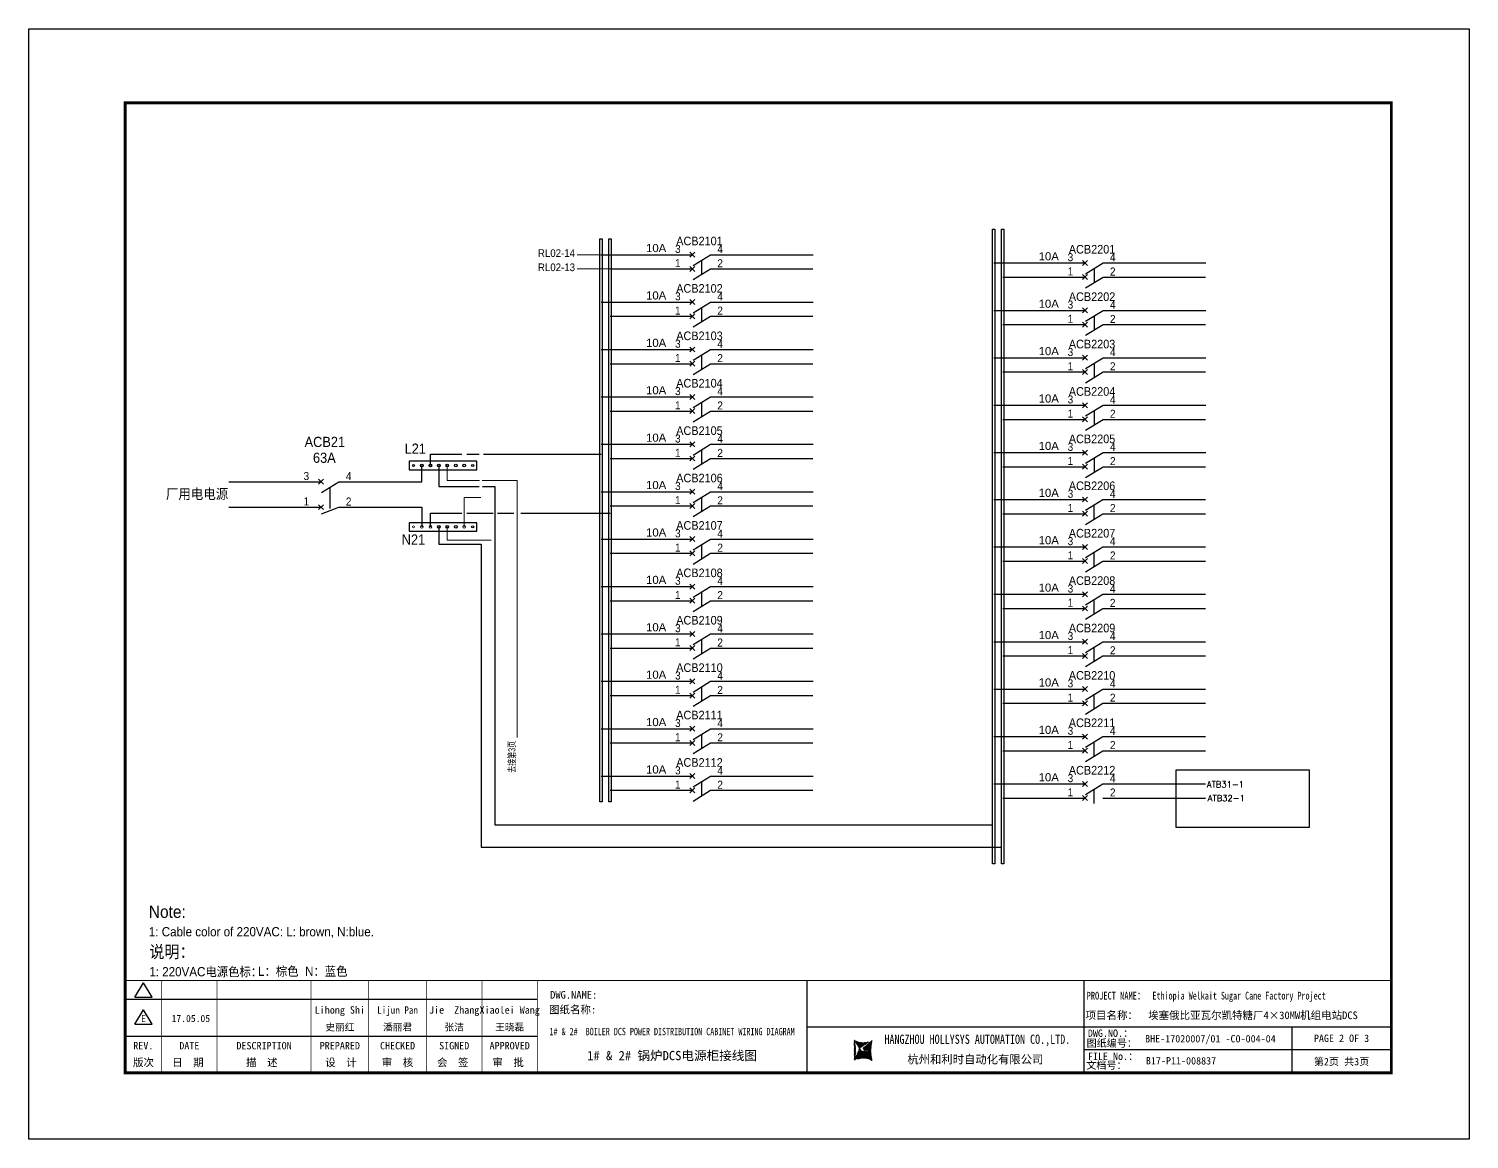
# Model space of a CAD drawing. Extents: x 81444 to 119867, y -54816 to -29062.
# Drawn here: x 96227 to 100909, y -50232 to -46625 of the extents above; entities that cross this region are included whole.
import ezdxf
from ezdxf.enums import TextEntityAlignment as Align
from ezdxf.lldxf.tags import DXFTag

# ---------------------------------------------------------------- set-up
doc = ezdxf.new("R2010")
doc.units = 0
doc.header["$LTSCALE"] = 100
doc.header["$MEASUREMENT"] = 0
for name, color, linetype in [('t', 1, 'Continuous'), ('标准图框及表格', 7, 'Continuous'), ('空气开关', 7, 'Continuous')]:
    doc.layers.add(name, color=color, linetype=linetype)
doc.layers.add('细实线', color=7, linetype='Continuous', lineweight=20)
doc.styles.add('HZ', font='arial.ttf', dxfattribs={"width": 0.7})
doc.styles.add('SIMPLEX', font='simplex')
doc.styles.get("Standard").update_dxf_attribs({"font": ''})
doc.styles.get('Standard').set_extended_font_data('SimSun')
tags = doc.linetypes.add('CENTER', pattern=[2, 1.25, -0.25, 0.25, -0.25]).pattern_tags.tags
tags[10:11] = [DXFTag(74, 4), DXFTag(75, 0), DXFTag(340, '0'), DXFTag(46, 1.0), DXFTag(50, 0.0), DXFTag(44, 0.0), DXFTag(45, 0.0)]
tags[8:9] = [DXFTag(74, 4), DXFTag(75, 0), DXFTag(340, '0'), DXFTag(46, 1.0), DXFTag(50, 0.0), DXFTag(44, 0.0), DXFTag(45, 0.0)]
tags[6:7] = [DXFTag(74, 4), DXFTag(75, 0), DXFTag(340, '0'), DXFTag(46, 1.0), DXFTag(50, 0.0), DXFTag(44, 0.0), DXFTag(45, 0.0)]
tags[4:5] = [DXFTag(74, 4), DXFTag(75, 0), DXFTag(340, '0'), DXFTag(46, 1.0), DXFTag(50, 0.0), DXFTag(44, 0.0), DXFTag(45, 0.0)]
tags = doc.linetypes.add('HIDDEN', pattern=[0.375, 0.25, -0.125]).pattern_tags.tags
tags[6:7] = [DXFTag(74, 4), DXFTag(75, 0), DXFTag(340, '0'), DXFTag(46, 1.0), DXFTag(50, 0.0), DXFTag(44, 0.0), DXFTag(45, 0.0)]
tags[4:5] = [DXFTag(74, 4), DXFTag(75, 0), DXFTag(340, '0'), DXFTag(46, 1.0), DXFTag(50, 0.0), DXFTag(44, 0.0), DXFTag(45, 0.0)]

# ---------------------------------------------------------------- blocks, each defined once
blk = doc.blocks.new('供电端子')
at = {"style": 'HZ', "width": 0.7}
blk.add_attdef('供电端子', (0, 0), '', height=17, dxfattribs=at)
blk = doc.blocks.new('图框')
at = {"layer": '标准图框及表格'}
h = blk.add_hatch(dxfattribs=at)
h.set_pattern_fill('ANSI31', color=5, scale=8.329864, style=0)
edge = h.paths.add_edge_path()
edge.add_arc((2399.3, -2998.2), 55.2, 238.1092, 291.6532)
edge.add_line((2419.6, -3049.4), (2388.5, -3070.2))
edge.add_arc((2238.9, -3078.3), 135.4, 346.3915, 374.25)
edge.add_line((2370.5, -3110.2), (2397.5, -3087.9))
edge.add_line((2391.3, -3080.3), (2396.1, -3080.9))
edge.add_spline(control_points=[(2397.5, -3087.9), (2398.4, -3087), (2400, -3085.5), (2399.9, -3081.3), (2397.4, -3081), (2396.1, -3080.9)], knot_values=[0, 0, 0, 0, 6.844331, 12.400427, 18.769243, 18.769243, 18.769243, 18.769243], weights=[1, 1, 1, 1, 1, 1], degree=3, periodic=0)
edge.add_spline(control_points=[(2388.5, -3070.3), (2387.8, -3070.9), (2386.5, -3072), (2385.5, -3073.4), (2385.1, -3074)], knot_values=[0, 0, 0, 0, 5.253674, 9.488439, 9.488439, 9.488439, 9.488439], weights=[1, 1, 1, 1, 1], degree=3, periodic=0)
edge.add_spline(control_points=[(2386.3, -3072.3), (2385.7, -3072.9), (2384.6, -3074.4), (2384.9, -3077.7), (2387.9, -3079.9), (2390.2, -3080.1), (2391.3, -3080.3)], knot_values=[10.665975, 10.665975, 10.665975, 10.665975, 18.977704, 28.894558, 41.119554, 52.646925, 52.646925, 52.646925, 52.646925], weights=[1, 1, 1, 1, 1, 1, 1], degree=3, periodic=0)
h = blk.add_hatch(dxfattribs=at)
h.set_pattern_fill('ANSI31', color=3, scale=8.329864, style=0)
edge = h.paths.add_edge_path()
edge.add_line((2402.5, -3075.8), (2407.7, -3076.4))
edge.add_spline(control_points=[(2401, -3068.8), (2400.2, -3069.6), (2398.5, -3071.2), (2398.6, -3075.4), (2401.1, -3075.6), (2402.4, -3075.8)], knot_values=[0, 0, 0, 0, 6.844331, 12.400427, 18.769243, 18.769243, 18.769243, 18.769243], weights=[1, 1, 1, 1, 1, 1], degree=3, periodic=0)
edge.add_line((2428, -3046.5), (2401, -3068.8))
edge.add_spline(control_points=[(2412.6, -3083.9), (2413, -3083.4), (2413.9, -3082.1), (2413.6, -3078.9), (2410.7, -3076.8), (2408.3, -3076.5), (2407.2, -3076.4)], knot_values=[12.654089, 12.654089, 12.654089, 12.654089, 18.977704, 28.894558, 41.119554, 52.646925, 52.646925, 52.646925, 52.646925], weights=[1, 1, 1, 1, 1, 1, 1], degree=3, periodic=0)
edge.add_line((2411.6, -3085), (2412.8, -3083.7))
edge.add_line((2410, -3086.4), (2411.6, -3085))
edge.add_line((2378.9, -3107.2), (2410, -3086.4))
edge.add_arc((2399.3, -3158.5), 55.2, 58.1092, 111.6532)
edge.add_arc((2559.6, -3078.3), 135.4, 166.3915, 194.25)
at = {"color": 7}
for p, q in [((2215.6, -2851.6), (2215.6, -3151.6)), ((3115.6, -2851.6), (3115.6, -3151.6)), ((0, -2911.6), (1340.2, -2911.6)), ((0, -3031.6), (1340.2, -3031.6)), ((2215.6, -3001.6), (3115.6, -3001.6)), ((3115.6, -3001.6), (4115.6, -3001.6)), ((3791.8, -3001.6), (3791.8, -3151.6)), ((4115.6, -3076.6), (3115.6, -3076.6))]:
    blk.add_line(p, q, dxfattribs=at)
at = {"color": 7, "const_width": 3}
blk.add_lwpolyline([(4115.6, -2851.6), (0, -2851.6)], dxfattribs=at)
at = {"layer": 't', "color": 7}
for p, q in [((31.9, -2905), (59.9, -2859.1)), ((87.8, -2905), (59.9, -2859.1)), ((31.9, -2905), (87.8, -2905)), ((31.9, -2993), (59.9, -2947.1)), ((87.8, -2993), (59.9, -2947.1)), ((31.9, -2993), (87.8, -2993))]:
    blk.add_line(p, q, dxfattribs=at)
at = {"layer": 't', "color": 7, "const_width": 9.62}
blk.add_lwpolyline([(4115.6, -3151.6), (4115.6, 0), (0, 0), (0, -3151.6)], close=True, dxfattribs=at)
at = {"layer": 't', "color": 7, "const_width": 2.4}
for points in [[(118.8, -2852.8), (118.8, -3151.6)], [(299.1, -2852.8), (299.1, -3151.6)], [(604.4, -2852.8), (604.4, -3156.4)], [(792, -2852.8), (792, -3156.4)], [(979.6, -2852.8), (979.6, -3156.4)], [(1159.9, -2852.8), (1159.9, -3156.4)], [(1340.2, -2852.8), (1340.2, -3156.4)]]:
    blk.add_lwpolyline(points, dxfattribs=at)
at = {"color": 7, "linetype": 'CENTER'}
for s, height, p in [('图纸编号：', 24, (3125.2, -3066.7)), ('杭州和利时自动化有限公司', 27, (2542.5, -3121.1)), ('文档号：', 24, (3124, -3138.7))]:
    blk.add_text(s, height=height, dxfattribs=at).set_placement(p)
at = {"color": 7, "flags": 8}
for tag, p, height in [('DWG.NAME:', (1381.6, -2910.4), 25), ('PROJECTNAME:', (3125.5, -2912.8), 24), ('PROJECTNAME：', (3339.1, -2913.1), 25), ('DWG.NO.:', (3128.2, -3030.4), 24), ('图纸编号', (3315.4, -3052.4), 24), ('FILENO.:', (3128.7, -3106.1), 24), ('文档号', (3317.7, -3124.1), 24)]:
    blk.add_attdef(tag, p, '', height=height, dxfattribs=at)
for tag, height, p in [('RENLIU', 24, (698.2, -2950.4)), ('SHUFENWANG', 24, (885.8, -2950.4)), ('FANGHOU', 24, (1069.7, -2950.4)), ('DANDANLI', 24, (1250, -2950.4)), ('A', 23, (59.9, -2974.9)), ('设计时间', 23, (213.9, -2974.9)), ('刘仁', 23, (698.2, -3002.2)), ('王姝芬', 23, (885.8, -3002.2)), ('侯方', 23, (1069.7, -3002.2)), ('李丹丹', 23, (1250, -3002.2)), ('#10STATIONONTROLCABINETCOVER', 30, (1777.9, -3017.2)), ('PAGEXOFX', 24, (3953.7, -3039.1)), ('REV.', 24, (59.4, -3063)), ('DATE', 24, (208.9, -3063)), ('DESCRIPTION', 24, (451.7, -3063)), ('PREPARED', 24, (698.2, -3063)), ('CHECKED', 24, (885.8, -3063)), ('SIGNED', 24, (1069.7, -3063)), ('APPROVED', 24, (1250, -3063)), ('图纸名称', 30, (1777.9, -3094.7)), ('第几页共几页', 24, (3953.7, -3114.1))]:
    blk.add_attdef(tag, text='', height=height, dxfattribs=at).set_placement(p, align=Align.MIDDLE)
for tag, p in [('图纸名称:', (1377.8, -2965.9)), ('项目名称：', (3121.6, -2984.3)), ('项目名称：', (3325, -2984.3))]:
    blk.add_attdef(tag, text='', height=25, dxfattribs=at).set_placement(p, align=Align.BOTTOM_LEFT)
at = {"color": 7, "width": 0.8, "flags": 8}
blk.add_attdef('HANGZHOUHOLLYSYSAUTOMATIONCO.,LTD.', text='', height=24, dxfattribs=at).set_placement((2770.1, -3045.7), align=Align.MIDDLE)
at = {"layer": 't', "color": 7}
for s, p in [('版次', (59.9, -3117.6)), ('日  期', (204.2, -3117.6)), ('描  述', (444.5, -3117.6)), ('设  计', (701.5, -3117.6)), ('审  核', (885.6, -3117.6)), ('会  签', (1065, -3117.6)), ('审  批', (1245.3, -3117.6))]:
    blk.add_text(s, height=25, dxfattribs=at).set_placement(p, align=Align.MIDDLE_CENTER)
at = {"layer": '标准图框及表格', "color": 5, "style": 'HZ'}
for s, p in [('pgqh', (2373.9, -3059.7)), ('hollilas', (2374.1, -3086))]:
    blk.add_text(s, height=5.21, dxfattribs=at).set_placement(p)
at = {"layer": '标准图框及表格', "color": 3, "style": 'HZ'}
for s, height, p in [('auto', 8.68, (2400.9, -3074.2)), ('hollysys', 4.34, (2402.5, -3099.7))]:
    blk.add_text(s, height=height, dxfattribs=at).set_placement(p)

msp = doc.modelspace()

# ---------------------------------------------------------------- linework, layer by layer
at = {"color": 43}
for p, q in [((98087.2, -47358.5), (98383.9, -47358.5)), ((98442.5, -47358.5), (98776.2, -47358.5)), ((99363.3, -47385.4), (99659.9, -47385.4)), ((99718.5, -47385.4), (100052.2, -47385.4)), ((98087.2, -47512.5), (98383.9, -47512.5)), ((98442.5, -47512.5), (98776.2, -47512.5)), ((99363.3, -47539.4), (99659.9, -47539.4)), ((99718.5, -47539.4), (100052.2, -47539.4)), ((98087.2, -47666.5), (98383.9, -47666.5)), ((98442.5, -47666.5), (98776.2, -47666.5)), ((99363.3, -47693.4), (99659.9, -47693.4)), ((99718.5, -47693.4), (100052.2, -47693.4)), ((98087.2, -47820.5), (98383.9, -47820.5)), ((98442.5, -47820.5), (98776.2, -47820.5)), ((99363.3, -47847.4), (99659.9, -47847.4)), ((99718.5, -47847.4), (100052.2, -47847.4)), ((98087.2, -47974.5), (98383.9, -47974.5)), ((98442.5, -47974.5), (98776.2, -47974.5)), ((97532.3, -48043.3), (97532.3, -48007)), ((97532.3, -48007), (97635.1, -48007)), ((97650.3, -48007), (97691.3, -48007)), ((97704.5, -48007), (98087.2, -48007)), ((99363.3, -48001.4), (99659.9, -48001.4)), ((99718.5, -48001.4), (100052.2, -48001.4)), ((97504.8, -48096.2), (97504.8, -48043.3)), ((97559.8, -48043.3), (97559.8, -48111.1)), ((96877.2, -48096.2), (97176.6, -48096.2)), ((97235.2, -48096.2), (97504.8, -48096.2)), ((97559.8, -48111.1), (97691.3, -48111.1)), ((97701.8, -48111.1), (97741.8, -48111.1)), ((97741.8, -48111.1), (97741.8, -48480)), ((98087.2, -48128.5), (98383.9, -48128.5)), ((98442.5, -48128.5), (98776.2, -48128.5)), ((99363.2, -48153.8), (99659.9, -48153.8)), ((99718.4, -48153.8), (100052.1, -48153.8)), ((98087.2, -48282.5), (98383.9, -48282.5)), ((98442.5, -48282.5), (98776.2, -48282.5)), ((99363.2, -48307.8), (99659.9, -48307.8)), ((99718.4, -48307.8), (100052.1, -48307.8)), ((98087.2, -48436.5), (98383.9, -48436.5)), ((98442.5, -48436.5), (98776.2, -48436.5)), ((97741.8, -48480), (97741.8, -49210.8)), ((99363.2, -48461.8), (99659.9, -48461.8)), ((99718.4, -48461.8), (100052.1, -48461.8)), ((98087.2, -48590.5), (98383.9, -48590.5)), ((98442.5, -48590.5), (98776.2, -48590.5)), ((99363.2, -48615.8), (99659.9, -48615.8)), ((99718.4, -48615.8), (100052.1, -48615.8)), ((98087.2, -48744.5), (98383.9, -48744.5)), ((98442.5, -48744.5), (98776.2, -48744.5)), ((99363.2, -48769.8), (99659.9, -48769.8)), ((99718.4, -48769.8), (100052.1, -48769.8)), ((98087.2, -48898.5), (98383.9, -48898.5)), ((98442.5, -48898.5), (98776.2, -48898.5)), ((99363.2, -48923.8), (99659.9, -48923.8)), ((99718.4, -48923.8), (100052.1, -48923.8)), ((98087.2, -49052.5), (98383.9, -49052.5)), ((98442.5, -49052.5), (98776.2, -49052.5)), ((99363.2, -49077.8), (99659.9, -49077.8)), ((99718.4, -49077.8), (100052.1, -49077.8)), ((97741.8, -49210.8), (99358.9, -49210.8))]:
    msp.add_line(p, q, dxfattribs=at)
at = {"color": 6}
for p, q in [((98392, -47366.6), (98375.8, -47350.4)), ((98375.8, -47366.6), (98392, -47350.4)), ((98386, -47393.3), (98442.5, -47358.5)), ((98375.8, -47412.7), (98392, -47396.6)), ((98392, -47412.7), (98375.8, -47396.6)), ((98386, -47439.4), (98442.5, -47404.6)), ((99668, -47393.5), (99651.9, -47377.3)), ((99651.9, -47393.5), (99668, -47377.3)), ((99662, -47420.2), (99718.5, -47385.4)), ((99651.9, -47439.6), (99668, -47423.4)), ((99668, -47439.6), (99651.9, -47423.4)), ((99662, -47466.3), (99718.5, -47431.5)), ((98392, -47520.6), (98375.8, -47504.4)), ((98375.8, -47520.6), (98392, -47504.4)), ((98386, -47547.3), (98442.5, -47512.5)), ((98392, -47566.7), (98375.8, -47550.6)), ((98375.8, -47566.7), (98392, -47550.6)), ((98386, -47593.4), (98442.5, -47558.6)), ((99668, -47547.5), (99651.9, -47531.3)), ((99651.9, -47547.5), (99668, -47531.3)), ((99662, -47574.2), (99718.5, -47539.4)), ((99668, -47593.6), (99651.9, -47577.4)), ((99651.9, -47593.6), (99668, -47577.4)), ((99662, -47620.3), (99718.5, -47585.5)), ((98375.8, -47674.6), (98392, -47658.4)), ((98392, -47674.6), (98375.8, -47658.4)), ((98386, -47701.3), (98442.5, -47666.5)), ((99651.9, -47701.5), (99668, -47685.3)), ((99668, -47701.5), (99651.9, -47685.3)), ((99662, -47728.2), (99718.5, -47693.4)), ((98375.8, -47720.7), (98392, -47704.6)), ((98392, -47720.7), (98375.8, -47704.6)), ((98386, -47747.4), (98442.5, -47712.6)), ((99651.9, -47747.6), (99668, -47731.4)), ((99668, -47747.6), (99651.9, -47731.4)), ((99662, -47774.3), (99718.5, -47739.5)), ((98392, -47828.6), (98375.8, -47812.4)), ((98375.8, -47828.6), (98392, -47812.4)), ((98386, -47855.3), (98442.5, -47820.5)), ((99668, -47855.5), (99651.9, -47839.3)), ((99651.9, -47855.5), (99668, -47839.3)), ((98392, -47874.7), (98375.8, -47858.6)), ((98375.8, -47874.7), (98392, -47858.6)), ((98386, -47901.4), (98442.5, -47866.6)), ((99668, -47901.6), (99651.9, -47885.4)), ((99651.9, -47901.6), (99668, -47885.4)), ((99662, -47882.2), (99718.5, -47847.4)), ((99662, -47928.3), (99718.5, -47893.5)), ((98375.8, -47982.6), (98392, -47966.4)), ((98392, -47982.6), (98375.8, -47966.4)), ((98386, -48009.3), (98442.5, -47974.5)), ((98375.8, -48028.7), (98392, -48012.6)), ((98392, -48028.7), (98375.8, -48012.6)), ((98386, -48055.4), (98442.5, -48020.6)), ((99651.9, -48009.5), (99668, -47993.3)), ((99668, -48009.5), (99651.9, -47993.3)), ((99662, -48036.2), (99718.5, -48001.4)), ((99651.9, -48055.6), (99668, -48039.4)), ((99668, -48055.6), (99651.9, -48039.4)), ((99662, -48082.3), (99718.5, -48047.5)), ((98392, -48136.6), (98375.8, -48120.4)), ((98375.8, -48136.6), (98392, -48120.4)), ((98392, -48182.7), (98375.8, -48166.6)), ((98375.8, -48182.7), (98392, -48166.6)), ((98386, -48163.3), (98442.5, -48128.5)), ((99668, -48161.9), (99651.8, -48145.7)), ((99651.8, -48161.9), (99668, -48145.7)), ((99662, -48188.5), (99718.4, -48153.8)), ((98386, -48209.4), (98442.5, -48174.6)), ((99668, -48208), (99651.8, -48191.8)), ((99651.8, -48208), (99668, -48191.8)), ((99662, -48234.7), (99718.4, -48199.9)), ((98392, -48290.6), (98375.8, -48274.4)), ((98375.8, -48290.6), (98392, -48274.4)), ((98386, -48317.3), (98442.5, -48282.5)), ((99668, -48315.9), (99651.8, -48299.7)), ((99651.8, -48315.9), (99668, -48299.7)), ((99662, -48342.5), (99718.4, -48307.8)), ((98392, -48336.7), (98375.8, -48320.6)), ((98375.8, -48336.7), (98392, -48320.6)), ((98386, -48363.4), (98442.5, -48328.6)), ((99668, -48362), (99651.8, -48345.8)), ((99651.8, -48362), (99668, -48345.8)), ((99662, -48388.7), (99718.4, -48353.9)), ((98375.8, -48444.6), (98392, -48428.4)), ((98392, -48444.6), (98375.8, -48428.4)), ((98386, -48471.3), (98442.5, -48436.5)), ((98375.8, -48490.7), (98392, -48474.6)), ((98392, -48490.7), (98375.8, -48474.6)), ((98386, -48517.4), (98442.5, -48482.6)), ((99651.8, -48469.9), (99668, -48453.7)), ((99668, -48469.9), (99651.8, -48453.7)), ((99662, -48496.5), (99718.4, -48461.8)), ((99651.8, -48516), (99668, -48499.8)), ((99668, -48516), (99651.8, -48499.8)), ((99662, -48542.7), (99718.4, -48507.9)), ((98392, -48598.6), (98375.8, -48582.4)), ((98375.8, -48598.6), (98392, -48582.4)), ((98386, -48625.3), (98442.5, -48590.5)), ((98392, -48644.7), (98375.8, -48628.6)), ((98375.8, -48644.7), (98392, -48628.6)), ((98386, -48671.4), (98442.5, -48636.6)), ((99668, -48623.9), (99651.8, -48607.7)), ((99651.8, -48623.9), (99668, -48607.7)), ((99662, -48650.5), (99718.4, -48615.8)), ((99668, -48670), (99651.8, -48653.8)), ((99651.8, -48670), (99668, -48653.8)), ((99662, -48696.7), (99718.4, -48661.9)), ((98392, -48752.6), (98375.8, -48736.4)), ((98375.8, -48752.6), (98392, -48736.4)), ((98386, -48779.3), (98442.5, -48744.5)), ((99668, -48777.9), (99651.8, -48761.7)), ((99651.8, -48777.9), (99668, -48761.7)), ((99662, -48804.5), (99718.4, -48769.8)), ((98392, -48798.7), (98375.8, -48782.6)), ((98375.8, -48798.7), (98392, -48782.6)), ((98386, -48825.4), (98442.5, -48790.6)), ((99668, -48824), (99651.8, -48807.8)), ((99651.8, -48824), (99668, -48807.8)), ((99662, -48850.7), (99718.4, -48815.9)), ((98392, -48906.6), (98375.8, -48890.4)), ((98375.8, -48906.6), (98392, -48890.4)), ((98386, -48933.3), (98442.5, -48898.5)), ((99668, -48931.9), (99651.8, -48915.7)), ((99651.8, -48931.9), (99668, -48915.7)), ((98392, -48952.7), (98375.8, -48936.6)), ((98375.8, -48952.7), (98392, -48936.6)), ((98386, -48979.4), (98442.5, -48944.6)), ((99668, -48978), (99651.8, -48961.8)), ((99651.8, -48978), (99668, -48961.8)), ((99662, -48958.5), (99718.4, -48923.8)), ((99662, -49004.7), (99718.4, -48969.9)), ((98375.8, -49060.6), (98392, -49044.4)), ((98392, -49060.6), (98375.8, -49044.4)), ((98386, -49087.3), (98442.5, -49052.5)), ((98375.8, -49106.7), (98392, -49090.6)), ((98392, -49106.7), (98375.8, -49090.6)), ((98386, -49133.4), (98442.5, -49098.6)), ((99651.8, -49085.9), (99668, -49069.7)), ((99668, -49085.9), (99651.8, -49069.7)), ((99662, -49112.5), (99718.4, -49077.8)), ((99651.8, -49132), (99668, -49115.8)), ((99668, -49132), (99651.8, -49115.8))]:
    msp.add_line(p, q, dxfattribs=at)
at = {"color": 5}
for p, q in [((98116.9, -47404.6), (98383.9, -47404.6)), ((98442.5, -47404.6), (98775.6, -47404.6)), ((99393, -47431.5), (99659.9, -47431.5)), ((99718.5, -47431.5), (100051.6, -47431.5)), ((98116.9, -47558.6), (98383.9, -47558.6)), ((98442.5, -47558.6), (98775.6, -47558.6)), ((99393, -47585.5), (99659.9, -47585.5)), ((99718.5, -47585.5), (100051.6, -47585.5)), ((98116.9, -47712.6), (98383.9, -47712.6)), ((98442.5, -47712.6), (98775.6, -47712.6)), ((99393, -47739.5), (99659.9, -47739.5)), ((99718.5, -47739.5), (100051.6, -47739.5)), ((98116.9, -47866.6), (98383.9, -47866.6)), ((98442.5, -47866.6), (98775.6, -47866.6)), ((99393, -47893.5), (99659.9, -47893.5)), ((99718.5, -47893.5), (100051.6, -47893.5)), ((98116.9, -48020.6), (98383.9, -48020.6)), ((98442.5, -48020.6), (98775.6, -48020.6)), ((99393, -48047.5), (99659.9, -48047.5)), ((99718.5, -48047.5), (100051.6, -48047.5)), ((96877, -48178.7), (97176.6, -48178.7)), ((97235.2, -48178.7), (97504.8, -48178.7)), ((97504.8, -48178.7), (97504.8, -48242.9)), ((97532.3, -48242.9), (97532.3, -48198.4)), ((97532.3, -48198.4), (97635.1, -48198.4)), ((97650.7, -48198.4), (97736.3, -48198.4)), ((97750.6, -48198.4), (97803.7, -48198.4)), ((97826.3, -48198.4), (97859.4, -48198.4)), ((97859.4, -48198.4), (98116.9, -48198.4)), ((98116.9, -48174.6), (98383.9, -48174.6)), ((98442.5, -48174.6), (98775.6, -48174.6)), ((99392.9, -48199.9), (99659.9, -48199.9)), ((99718.4, -48199.9), (100051.5, -48199.9)), ((97559.8, -48242.9), (97559.8, -48299.3)), ((97559.8, -48299.3), (97697.3, -48299.3)), ((97697.3, -48299.3), (97697.3, -48479.4)), ((98116.9, -48328.6), (98383.9, -48328.6)), ((98442.5, -48328.6), (98775.6, -48328.6)), ((99392.9, -48353.9), (99659.9, -48353.9)), ((99718.4, -48353.9), (100051.5, -48353.9)), ((97697.3, -48479.4), (97697.3, -49283.5)), ((98116.9, -48482.6), (98383.9, -48482.6)), ((98442.5, -48482.6), (98775.6, -48482.6)), ((99392.9, -48507.9), (99659.9, -48507.9)), ((99718.4, -48507.9), (100051.5, -48507.9)), ((98116.9, -48636.6), (98383.9, -48636.6)), ((98442.5, -48636.6), (98775.6, -48636.6)), ((99392.9, -48661.9), (99659.9, -48661.9)), ((99718.4, -48661.9), (100051.5, -48661.9)), ((98116.9, -48790.6), (98383.9, -48790.6)), ((98442.5, -48790.6), (98775.6, -48790.6)), ((99392.9, -48815.9), (99659.9, -48815.9)), ((99718.4, -48815.9), (100051.5, -48815.9)), ((98116.9, -48944.6), (98383.9, -48944.6)), ((98442.5, -48944.6), (98775.6, -48944.6)), ((99392.9, -48969.9), (99659.9, -48969.9)), ((99718.4, -48969.9), (100051.5, -48969.9)), ((98116.9, -49098.6), (98383.9, -49098.6)), ((98442.5, -49098.6), (98775.6, -49098.6)), ((99392.9, -49123.9), (99659.9, -49123.9)), ((99718.4, -49123.9), (100051.5, -49123.9)), ((97697.3, -49283.5), (99388.6, -49283.5))]:
    msp.add_line(p, q, dxfattribs=at)
for p, q in [((97184.7, -48104.3), (97168.5, -48088.2)), ((97168.5, -48104.3), (97184.7, -48088.2)), ((97178.7, -48131), (97235.2, -48096.2)), ((97168.5, -48186.8), (97184.7, -48170.6)), ((97184.7, -48186.8), (97168.5, -48170.6)), ((97178.7, -48200.8), (97235.2, -48178.7))]:
    msp.add_line(p, q)
at = {"color": 1}
for points in [[(96227.2, -46624.8), (100908.6, -46624.8), (100908.6, -50231.9), (96227.2, -50231.9)], [(99955.8, -49032.3), (100388.4, -49032.3), (100388.4, -49219.6), (99955.8, -49219.6)]]:
    msp.add_lwpolyline(points, close=True, dxfattribs=at)
at = {"color": 43}
for points in [[(99366.7, -47275.9), (99366.7, -49337.6), (99358.9, -49337.6), (99358.9, -47275.9)], [(98091.2, -47306.8), (98091.2, -49135.7), (98083.4, -49135.7), (98083.4, -47306.8)], [(97463.5, -48057), (97683.5, -48057), (97683.5, -48029.5), (97463.5, -48029.5)]]:
    msp.add_lwpolyline(points, close=True, dxfattribs=at)
at = {"color": 5}
for points in [[(99395.9, -47275.9), (99395.9, -49337.6), (99388, -49337.6), (99388, -47275.9)], [(98120.4, -47306.8), (98120.4, -49135.7), (98112.5, -49135.7), (98112.5, -47306.8)], [(97463.5, -48256.7), (97683.5, -48256.7), (97683.5, -48229.2), (97463.5, -48229.2)]]:
    msp.add_lwpolyline(points, close=True, dxfattribs=at)
for centre, radius in [((97477.3, -48043.3), 3.3), ((97504.8, -48043.3), 4.4), ((97532.3, -48043.3), 4.4), ((97559.8, -48043.3), 4.4), ((97587.3, -48043.3), 4.4), ((97614.8, -48043.3), 4.4), ((97642.3, -48043.3), 4.4), ((97669.8, -48043.3), 3.3), ((97559.8, -48242.9), 4.4), ((97587.3, -48242.9), 4.4), ((97614.8, -48242.9), 4.4), ((97669.8, -48242.9), 3.3)]:
    msp.add_circle(centre, radius)
at = {"lineweight": 20}
for centre, radius in [((97477.3, -48242.9), 3.3), ((97504.8, -48242.9), 4.4), ((97532.3, -48242.9), 4.4), ((97642.3, -48242.9), 4.4)]:
    msp.add_circle(centre, radius, dxfattribs=at)
at = {"layer": '空气开关', "color": 6}
for p, q in [((98414.2, -47422), (98414.2, -47375.9)), ((99690.3, -47448.9), (99690.3, -47402.8)), ((98414.2, -47576), (98414.2, -47529.9)), ((99690.3, -47602.9), (99690.3, -47556.8)), ((98414.2, -47730), (98414.2, -47683.9)), ((99690.3, -47756.9), (99690.3, -47710.8)), ((98414.2, -47884), (98414.2, -47837.9)), ((99690.3, -47910.9), (99690.3, -47864.8)), ((98414.2, -48038), (98414.2, -47991.9)), ((99690.3, -48064.9), (99690.3, -48018.8)), ((98414.2, -48192), (98414.2, -48145.9)), ((99690.2, -48217.3), (99690.2, -48171.2)), ((98414.2, -48346), (98414.2, -48299.9)), ((99690.2, -48371.3), (99690.2, -48325.2)), ((98414.2, -48500), (98414.2, -48453.9)), ((99690.2, -48525.3), (99690.2, -48479.2)), ((98414.2, -48654), (98414.2, -48607.9)), ((99690.2, -48679.3), (99690.2, -48633.2)), ((98414.2, -48808), (98414.2, -48761.9)), ((99690.2, -48833.3), (99690.2, -48787.2)), ((98414.2, -48962), (98414.2, -48915.9)), ((99690.2, -48987.3), (99690.2, -48941.2)), ((98414.2, -49116), (98414.2, -49069.9)), ((99690.2, -49141.3), (99690.2, -49095.2))]:
    msp.add_line(p, q, dxfattribs=at)
at = {"layer": '空气开关'}
msp.add_line((97206.9, -48183.4), (97206.9, -48113.6), dxfattribs=at)
at = {"layer": '细实线', "color": 43}
for p, q in [((98088.1, -47358.8), (98009.9, -47358.8)), ((97587.3, -48043.3), (97587.3, -48092.1)), ((97587.3, -48092.1), (97691.6, -48092.1)), ((97700.7, -48092.1), (97814.1, -48092.1)), ((97814.1, -48092.1), (97814.1, -48927.5))]:
    msp.add_line(p, q, dxfattribs=at)
at = {"layer": '细实线', "color": 5}
for p, q in [((98117.8, -47404.9), (98009.9, -47404.9)), ((97642.3, -48242.9), (97642.3, -48146.9)), ((97642.3, -48146.9), (97696.6, -48146.9)), ((97587.3, -48242.9), (97587.3, -48286.1)), ((97587.3, -48286.1), (97729.8, -48286.1))]:
    msp.add_line(p, q, dxfattribs=at)

# ---------------------------------------------------------------- block references
at = {"color": 1}
ref = msp.add_blockref('图框', (96540, -46865.1), dxfattribs=at)
ref.add_attrib('第几页共几页', '第2页 共3页', dxfattribs={"color": 7, "height": 24, "flags": 8}).set_placement((100493.7, -49979.1), align=Align.MIDDLE)
ref.add_attrib('图纸编号', 'BHE-17020007/01 -C0-004-04', (99855.3, -49917.5), dxfattribs={"color": 7, "height": 24, "flags": 8})
ref.add_attrib('文档号', 'B17-P11-008837', (99857.7, -49989.2), dxfattribs={"color": 7, "height": 24, "flags": 8})
ref.add_attrib('图纸名称', '1# & 2# 锅炉DCS电源柜接线图', dxfattribs={"color": 7, "height": 30, "flags": 8}).set_placement((98317.9, -49959.7), align=Align.MIDDLE)
ref.add_attrib('刘仁', '史丽红', dxfattribs={"color": 7, "height": 23, "flags": 8}).set_placement((97238.1, -49867.2), align=Align.MIDDLE)
ref.add_attrib('王姝芬', '潘丽君', dxfattribs={"color": 7, "height": 23, "flags": 8}).set_placement((97425.7, -49867.2), align=Align.MIDDLE)
ref.add_attrib('侯方', '张洁', dxfattribs={"color": 7, "height": 23, "flags": 8}).set_placement((97609.7, -49867.2), align=Align.MIDDLE)
ref.add_attrib('李丹丹', '王晓磊', dxfattribs={"color": 7, "height": 23, "flags": 8}).set_placement((97790, -49867.2), align=Align.MIDDLE)
ref.add_attrib('设计时间', '17.05.05', dxfattribs={"color": 7, "height": 23, "flags": 8}).set_placement((96753.8, -49839.9), align=Align.MIDDLE)
ref.add_attrib('A', 'E', dxfattribs={"color": 7, "height": 23, "flags": 8}).set_placement((96599.9, -49839.9), align=Align.MIDDLE)
ref.add_attrib('REV.', 'REV.', dxfattribs={"color": 7, "height": 24, "flags": 8}).set_placement((96599.3, -49928.1), align=Align.MIDDLE)
ref.add_attrib('DATE', 'DATE', dxfattribs={"color": 7, "height": 24, "flags": 8}).set_placement((96748.9, -49928.1), align=Align.MIDDLE)
ref.add_attrib('DESCRIBE', 'DESCRIPTION', dxfattribs={"color": 7, "height": 24, "flags": 8}).set_placement((96991.7, -49928.1), align=Align.MIDDLE)
ref.add_attrib('PREPARE', 'PREPARED', dxfattribs={"color": 7, "height": 24, "flags": 8}).set_placement((97238.1, -49928.1), align=Align.MIDDLE)
ref.add_attrib('VERIFY', 'CHECKED', dxfattribs={"color": 7, "height": 24, "flags": 8}).set_placement((97425.7, -49928.1), align=Align.MIDDLE)
ref.add_attrib('SIGN', 'SIGNED', dxfattribs={"color": 7, "height": 24, "flags": 8}).set_placement((97609.7, -49928.1), align=Align.MIDDLE)
ref.add_attrib('APPROVER', 'APPROVED', dxfattribs={"color": 7, "height": 24, "flags": 8}).set_placement((97790, -49928.1), align=Align.MIDDLE)
ref.add_attrib('RENLIU', 'Lihong Shi', dxfattribs={"color": 7, "height": 24, "flags": 8}).set_placement((97238.1, -49815.4), align=Align.MIDDLE)
ref.add_attrib('SHUFENWANG', 'Lijun Pan', dxfattribs={"color": 7, "height": 24, "width": 0.9, "flags": 8}).set_placement((97425.7, -49815.4), align=Align.MIDDLE)
ref.add_attrib('FANGHOU', 'Jie  Zhang', dxfattribs={"color": 7, "height": 24, "flags": 8}).set_placement((97609.7, -49815.4), align=Align.MIDDLE)
ref.add_attrib('DANDANLI', 'Xiaolei Wang', dxfattribs={"color": 7, "height": 24, "flags": 8}).set_placement((97790, -49815.4), align=Align.MIDDLE)
ref.add_attrib('DWG.NAME:', 'DWG.NAME:', (97921.6, -49775.4), dxfattribs={"color": 7, "height": 25, "flags": 8})
ref.add_attrib('#10STATIONONTROLCABINETCOVER', '1# & 2#  BOILER DCS POWER DISTRIBUTION CABINET WIRING DIAGRAM', dxfattribs={"color": 7, "height": 24, "width": 0.8, "flags": 8}).set_placement((98317.9, -49882.2), align=Align.MIDDLE)
ref.add_attrib('图纸名称:', '图纸名称:', dxfattribs={"color": 7, "height": 25, "flags": 8}).set_placement((97917.8, -49831), align=Align.BOTTOM_LEFT)
ref.add_attrib('HANGZHOUHOLLYSYSAUTOMATIONCO.,LTD', 'HANGZHOU HOLLYSYS AUTOMATION CO.,LTD.', dxfattribs={"color": 7, "height": 30, "width": 0.8, "flags": 8}).set_placement((99310, -49910.8), align=Align.MIDDLE)
ref.add_attrib('PROJECTNAME：', 'PROJECT NAME：', (99665.3, -49778.2), dxfattribs={"color": 7, "height": 25, "width": 0.8, "flags": 8})
ref.add_attrib('项目名称：', '项目名称：', dxfattribs={"color": 7, "height": 25, "flags": 8}).set_placement((99661.5, -49849.4), align=Align.BOTTOM_LEFT)
ref.add_attrib('PROJECTNAME：', 'Ethiopia Welkait Sugar Cane Factory Project', (99879.1, -49778.2), dxfattribs={"color": 7, "height": 25, "width": 0.7, "flags": 8})
ref.add_attrib('项目名称：', '埃塞俄比亚瓦尔凯特糖厂4×30MW机组电站DCS', dxfattribs={"color": 7, "height": 25, "flags": 8}).set_placement((99865, -49849.4), align=Align.BOTTOM_LEFT)
ref.add_attrib('PAGEXOFX', 'PAGE 2 OF 3', dxfattribs={"color": 7, "height": 24, "flags": 8}).set_placement((100493.7, -49904.1), align=Align.MIDDLE)
ref.add_attrib('DWG.NO.：', 'DWG.NO.：', (99669.3, -49899.6), dxfattribs={"color": 7, "height": 24, "flags": 8})
ref.add_attrib('FILENO.：', 'FILE No.：', (99669.3, -49974.6), dxfattribs={"color": 7, "height": 24, "flags": 8})
ref = msp.add_blockref('供电端子', (98266.1, -47350.1), dxfattribs=dict(xscale=0.9349999999976717, yscale=0.9349999999976717))
ref.add_attrib('供电端子', '10A', dxfattribs={"height": 26.4, "style": 'HZ'}).set_placement((98266.1, -47350.1), align=Align.CENTER)
ref = msp.add_blockref('供电端子', (98406.9, -47328.1), dxfattribs=dict(xscale=0.9349999999976717, yscale=0.9349999999976717))
ref.add_attrib('供电端子', 'ACB2101', dxfattribs={"height": 28.05, "style": 'HZ', "width": 0.9}).set_placement((98406.9, -47328.1), align=Align.CENTER)
ref = msp.add_blockref('供电端子', (99682.9, -47354.9), dxfattribs=dict(xscale=0.9349999999976717, yscale=0.9349999999976717))
ref.add_attrib('供电端子', 'ACB2201', dxfattribs={"height": 28.05, "style": 'HZ', "width": 0.9}).set_placement((99682.9, -47354.9), align=Align.CENTER)
ref = msp.add_blockref('供电端子', (97881.9, -47365.9), dxfattribs=dict(xscale=0.9349999999976717, yscale=0.9349999999976717))
ref.add_attrib('供电端子', 'RL02-14', (97881.9, -47365.9), dxfattribs={"height": 25, "style": 'HZ', "width": 0.9})
ref = msp.add_blockref('供电端子', (99542.1, -47376.9), dxfattribs=dict(xscale=0.9349999999976717, yscale=0.9349999999976717))
ref.add_attrib('供电端子', '10A', dxfattribs={"height": 26.4, "style": 'HZ'}).set_placement((99542.1, -47376.9), align=Align.CENTER)
ref = msp.add_blockref('供电端子', (97881.9, -47412), dxfattribs=dict(xscale=0.9349999999976717, yscale=0.9349999999976717))
ref.add_attrib('供电端子', 'RL02-13', (97881.9, -47412), dxfattribs={"height": 25, "style": 'HZ', "width": 0.9})
ref = msp.add_blockref('供电端子', (98406.9, -47482.1), dxfattribs=dict(xscale=0.9349999999976717, yscale=0.9349999999976717))
ref.add_attrib('供电端子', 'ACB2102', dxfattribs={"height": 28.05, "style": 'HZ', "width": 0.9}).set_placement((98406.9, -47482.1), align=Align.CENTER)
ref = msp.add_blockref('供电端子', (98266.1, -47504.1), dxfattribs=dict(xscale=0.9349999999976717, yscale=0.9349999999976717))
ref.add_attrib('供电端子', '10A', dxfattribs={"height": 26.4, "style": 'HZ'}).set_placement((98266.1, -47504.1), align=Align.CENTER)
ref = msp.add_blockref('供电端子', (99542.1, -47530.9), dxfattribs=dict(xscale=0.9349999999976717, yscale=0.9349999999976717))
ref.add_attrib('供电端子', '10A', dxfattribs={"height": 26.4, "style": 'HZ'}).set_placement((99542.1, -47530.9), align=Align.CENTER)
ref = msp.add_blockref('供电端子', (99682.9, -47508.9), dxfattribs=dict(xscale=0.9349999999976717, yscale=0.9349999999976717))
ref.add_attrib('供电端子', 'ACB2202', dxfattribs={"height": 28.05, "style": 'HZ', "width": 0.9}).set_placement((99682.9, -47508.9), align=Align.CENTER)
ref = msp.add_blockref('供电端子', (98406.9, -47636.1), dxfattribs=dict(xscale=0.9349999999976717, yscale=0.9349999999976717))
ref.add_attrib('供电端子', 'ACB2103', dxfattribs={"height": 28.05, "style": 'HZ', "width": 0.9}).set_placement((98406.9, -47636.1), align=Align.CENTER)
ref = msp.add_blockref('供电端子', (98266.1, -47658.1), dxfattribs=dict(xscale=0.9349999999976717, yscale=0.9349999999976717))
ref.add_attrib('供电端子', '10A', dxfattribs={"height": 26.4, "style": 'HZ'}).set_placement((98266.1, -47658.1), align=Align.CENTER)
ref = msp.add_blockref('供电端子', (99682.9, -47662.9), dxfattribs=dict(xscale=0.9349999999976717, yscale=0.9349999999976717))
ref.add_attrib('供电端子', 'ACB2203', dxfattribs={"height": 28.05, "style": 'HZ', "width": 0.9}).set_placement((99682.9, -47662.9), align=Align.CENTER)
ref = msp.add_blockref('供电端子', (99542.1, -47684.9), dxfattribs=dict(xscale=0.9349999999976717, yscale=0.9349999999976717))
ref.add_attrib('供电端子', '10A', dxfattribs={"height": 26.4, "style": 'HZ'}).set_placement((99542.1, -47684.9), align=Align.CENTER)
ref = msp.add_blockref('供电端子', (98266.1, -47812.1), dxfattribs=dict(xscale=0.9349999999976717, yscale=0.9349999999976717))
ref.add_attrib('供电端子', '10A', dxfattribs={"height": 26.4, "style": 'HZ'}).set_placement((98266.1, -47812.1), align=Align.CENTER)
ref = msp.add_blockref('供电端子', (98406.9, -47790.1), dxfattribs=dict(xscale=0.9349999999976717, yscale=0.9349999999976717))
ref.add_attrib('供电端子', 'ACB2104', dxfattribs={"height": 28.05, "style": 'HZ', "width": 0.9}).set_placement((98406.9, -47790.1), align=Align.CENTER)
ref = msp.add_blockref('供电端子', (99682.9, -47816.9), dxfattribs=dict(xscale=0.9349999999976717, yscale=0.9349999999976717))
ref.add_attrib('供电端子', 'ACB2204', dxfattribs={"height": 28.05, "style": 'HZ', "width": 0.9}).set_placement((99682.9, -47816.9), align=Align.CENTER)
ref = msp.add_blockref('供电端子', (99542.1, -47838.9), dxfattribs=dict(xscale=0.9349999999976717, yscale=0.9349999999976717))
ref.add_attrib('供电端子', '10A', dxfattribs={"height": 26.4, "style": 'HZ'}).set_placement((99542.1, -47838.9), align=Align.CENTER)
ref = msp.add_blockref('供电端子', (98406.9, -47944.1), dxfattribs=dict(xscale=0.9349999999976717, yscale=0.9349999999976717))
ref.add_attrib('供电端子', 'ACB2105', dxfattribs={"height": 28.05, "style": 'HZ', "width": 0.9}).set_placement((98406.9, -47944.1), align=Align.CENTER)
ref = msp.add_blockref('供电端子', (98266.1, -47966.1), dxfattribs=dict(xscale=0.9349999999976717, yscale=0.9349999999976717))
ref.add_attrib('供电端子', '10A', dxfattribs={"height": 26.4, "style": 'HZ'}).set_placement((98266.1, -47966.1), align=Align.CENTER)
ref = msp.add_blockref('供电端子', (99542.1, -47992.9), dxfattribs=dict(xscale=0.9349999999976717, yscale=0.9349999999976717))
ref.add_attrib('供电端子', '10A', dxfattribs={"height": 26.4, "style": 'HZ'}).set_placement((99542.1, -47992.9), align=Align.CENTER)
ref = msp.add_blockref('供电端子', (99682.9, -47970.9), dxfattribs=dict(xscale=0.9349999999976717, yscale=0.9349999999976717))
ref.add_attrib('供电端子', 'ACB2205', dxfattribs={"height": 28.05, "style": 'HZ', "width": 0.9}).set_placement((99682.9, -47970.9), align=Align.CENTER)
ref = msp.add_blockref('供电端子', (98406.9, -48098.1), dxfattribs=dict(xscale=0.9349999999976717, yscale=0.9349999999976717))
ref.add_attrib('供电端子', 'ACB2106', dxfattribs={"height": 28.05, "style": 'HZ', "width": 0.9}).set_placement((98406.9, -48098.1), align=Align.CENTER)
ref = msp.add_blockref('供电端子', (98266.1, -48120.1), dxfattribs=dict(xscale=0.9349999999976717, yscale=0.9349999999976717))
ref.add_attrib('供电端子', '10A', dxfattribs={"height": 26.4, "style": 'HZ'}).set_placement((98266.1, -48120.1), align=Align.CENTER)
ref = msp.add_blockref('供电端子', (99542.1, -48145.3), dxfattribs=dict(xscale=0.9349999999976717, yscale=0.9349999999976717))
ref.add_attrib('供电端子', '10A', dxfattribs={"height": 26.4, "style": 'HZ'}).set_placement((99542.1, -48145.3), align=Align.CENTER)
ref = msp.add_blockref('供电端子', (99682.9, -48123.3), dxfattribs=dict(xscale=0.9349999999976717, yscale=0.9349999999976717))
ref.add_attrib('供电端子', 'ACB2206', dxfattribs={"height": 28.05, "style": 'HZ', "width": 0.9}).set_placement((99682.9, -48123.3), align=Align.CENTER)
ref = msp.add_blockref('供电端子', (98266.1, -48274.1), dxfattribs=dict(xscale=0.9349999999976717, yscale=0.9349999999976717))
ref.add_attrib('供电端子', '10A', dxfattribs={"height": 26.4, "style": 'HZ'}).set_placement((98266.1, -48274.1), align=Align.CENTER)
ref = msp.add_blockref('供电端子', (98406.9, -48252.1), dxfattribs=dict(xscale=0.9349999999976717, yscale=0.9349999999976717))
ref.add_attrib('供电端子', 'ACB2107', dxfattribs={"height": 28.05, "style": 'HZ', "width": 0.9}).set_placement((98406.9, -48252.1), align=Align.CENTER)
ref = msp.add_blockref('供电端子', (99682.9, -48277.3), dxfattribs=dict(xscale=0.9349999999976717, yscale=0.9349999999976717))
ref.add_attrib('供电端子', 'ACB2207', dxfattribs={"height": 28.05, "style": 'HZ', "width": 0.9}).set_placement((99682.9, -48277.3), align=Align.CENTER)
ref = msp.add_blockref('供电端子', (99542.1, -48299.3), dxfattribs=dict(xscale=0.9349999999976717, yscale=0.9349999999976717))
ref.add_attrib('供电端子', '10A', dxfattribs={"height": 26.4, "style": 'HZ'}).set_placement((99542.1, -48299.3), align=Align.CENTER)
ref = msp.add_blockref('供电端子', (98266.1, -48428.1), dxfattribs=dict(xscale=0.9349999999976717, yscale=0.9349999999976717))
ref.add_attrib('供电端子', '10A', dxfattribs={"height": 26.4, "style": 'HZ'}).set_placement((98266.1, -48428.1), align=Align.CENTER)
ref = msp.add_blockref('供电端子', (98406.9, -48406.1), dxfattribs=dict(xscale=0.9349999999976717, yscale=0.9349999999976717))
ref.add_attrib('供电端子', 'ACB2108', dxfattribs={"height": 28.05, "style": 'HZ', "width": 0.9}).set_placement((98406.9, -48406.1), align=Align.CENTER)
ref = msp.add_blockref('供电端子', (99682.9, -48431.3), dxfattribs=dict(xscale=0.9349999999976717, yscale=0.9349999999976717))
ref.add_attrib('供电端子', 'ACB2208', dxfattribs={"height": 28.05, "style": 'HZ', "width": 0.9}).set_placement((99682.9, -48431.3), align=Align.CENTER)
ref = msp.add_blockref('供电端子', (99542.1, -48453.3), dxfattribs=dict(xscale=0.9349999999976717, yscale=0.9349999999976717))
ref.add_attrib('供电端子', '10A', dxfattribs={"height": 26.4, "style": 'HZ'}).set_placement((99542.1, -48453.3), align=Align.CENTER)
ref = msp.add_blockref('供电端子', (98406.9, -48560.1), dxfattribs=dict(xscale=0.9349999999976717, yscale=0.9349999999976717))
ref.add_attrib('供电端子', 'ACB2109', dxfattribs={"height": 28.05, "style": 'HZ', "width": 0.9}).set_placement((98406.9, -48560.1), align=Align.CENTER)
ref = msp.add_blockref('供电端子', (98266.1, -48582.1), dxfattribs=dict(xscale=0.9349999999976717, yscale=0.9349999999976717))
ref.add_attrib('供电端子', '10A', dxfattribs={"height": 26.4, "style": 'HZ'}).set_placement((98266.1, -48582.1), align=Align.CENTER)
ref = msp.add_blockref('供电端子', (99542.1, -48607.3), dxfattribs=dict(xscale=0.9349999999976717, yscale=0.9349999999976717))
ref.add_attrib('供电端子', '10A', dxfattribs={"height": 26.4, "style": 'HZ'}).set_placement((99542.1, -48607.3), align=Align.CENTER)
ref = msp.add_blockref('供电端子', (99682.9, -48585.3), dxfattribs=dict(xscale=0.9349999999976717, yscale=0.9349999999976717))
ref.add_attrib('供电端子', 'ACB2209', dxfattribs={"height": 28.05, "style": 'HZ', "width": 0.9}).set_placement((99682.9, -48585.3), align=Align.CENTER)
ref = msp.add_blockref('供电端子', (98406.9, -48714.1), dxfattribs=dict(xscale=0.9349999999976717, yscale=0.9349999999976717))
ref.add_attrib('供电端子', 'ACB2110', dxfattribs={"height": 28.05, "style": 'HZ', "width": 0.9}).set_placement((98406.9, -48714.1), align=Align.CENTER)
ref = msp.add_blockref('供电端子', (98266.1, -48736.1), dxfattribs=dict(xscale=0.9349999999976717, yscale=0.9349999999976717))
ref.add_attrib('供电端子', '10A', dxfattribs={"height": 26.4, "style": 'HZ'}).set_placement((98266.1, -48736.1), align=Align.CENTER)
ref = msp.add_blockref('供电端子', (99682.9, -48739.3), dxfattribs=dict(xscale=0.9349999999976717, yscale=0.9349999999976717))
ref.add_attrib('供电端子', 'ACB2210', dxfattribs={"height": 28.05, "style": 'HZ', "width": 0.9}).set_placement((99682.9, -48739.3), align=Align.CENTER)
ref = msp.add_blockref('供电端子', (99542.1, -48761.3), dxfattribs=dict(xscale=0.9349999999976717, yscale=0.9349999999976717))
ref.add_attrib('供电端子', '10A', dxfattribs={"height": 26.4, "style": 'HZ'}).set_placement((99542.1, -48761.3), align=Align.CENTER)
ref = msp.add_blockref('供电端子', (98266.1, -48890.1), dxfattribs=dict(xscale=0.9349999999976717, yscale=0.9349999999976717))
ref.add_attrib('供电端子', '10A', dxfattribs={"height": 26.4, "style": 'HZ'}).set_placement((98266.1, -48890.1), align=Align.CENTER)
ref = msp.add_blockref('供电端子', (98406.9, -48868.1), dxfattribs=dict(xscale=0.9349999999976717, yscale=0.9349999999976717))
ref.add_attrib('供电端子', 'ACB2111', dxfattribs={"height": 28.05, "style": 'HZ', "width": 0.9}).set_placement((98406.9, -48868.1), align=Align.CENTER)
ref = msp.add_blockref('供电端子', (99682.9, -48893.3), dxfattribs=dict(xscale=0.9349999999976717, yscale=0.9349999999976717))
ref.add_attrib('供电端子', 'ACB2211', dxfattribs={"height": 28.05, "style": 'HZ', "width": 0.9}).set_placement((99682.9, -48893.3), align=Align.CENTER)
ref = msp.add_blockref('供电端子', (99542.1, -48915.3), dxfattribs=dict(xscale=0.9349999999976717, yscale=0.9349999999976717))
ref.add_attrib('供电端子', '10A', dxfattribs={"height": 26.4, "style": 'HZ'}).set_placement((99542.1, -48915.3), align=Align.CENTER)
ref = msp.add_blockref('供电端子', (98406.9, -49022.1), dxfattribs=dict(xscale=0.9349999999976717, yscale=0.9349999999976717))
ref.add_attrib('供电端子', 'ACB2112', dxfattribs={"height": 28.05, "style": 'HZ', "width": 0.9}).set_placement((98406.9, -49022.1), align=Align.CENTER)
ref = msp.add_blockref('供电端子', (98266.1, -49044.1), dxfattribs=dict(xscale=0.9349999999976717, yscale=0.9349999999976717))
ref.add_attrib('供电端子', '10A', dxfattribs={"height": 26.4, "style": 'HZ'}).set_placement((98266.1, -49044.1), align=Align.CENTER)
ref = msp.add_blockref('供电端子', (99542.1, -49069.3), dxfattribs=dict(xscale=0.9349999999976717, yscale=0.9349999999976717))
ref.add_attrib('供电端子', '10A', dxfattribs={"height": 26.4, "style": 'HZ'}).set_placement((99542.1, -49069.3), align=Align.CENTER)
ref = msp.add_blockref('供电端子', (99682.9, -49047.3), dxfattribs=dict(xscale=0.9349999999976717, yscale=0.9349999999976717))
ref.add_attrib('供电端子', 'ACB2212', dxfattribs={"height": 28.05, "style": 'HZ', "width": 0.9}).set_placement((99682.9, -49047.3), align=Align.CENTER)

# ---------------------------------------------------------------- texts
at = {"style": 'HZ', "width": 0.9}
for s, p in [('ACB21', (97123.6, -47983.2)), ('L21', (97448.6, -48005.1)), ('63A', (97150.8, -48034.7)), ('厂用电电源', (96672.8, -48152.3)), ('N21', (97439.2, -48300.5))]:
    msp.add_text(s, height=33, dxfattribs=at).set_placement(p)
at = {"style": 'HZ', "width": 0.7}
msp.add_text('去接第3页', height=23.1, rotation=90, dxfattribs=at).set_placement((97808.6, -49041.5))
at = {"color": 7, "linetype": 'HIDDEN', "lineweight": -3, "style": 'SIMPLEX'}
for s, p in [('ATB31-1', (100116.3, -49079.1)), ('ATB32-1', (100119, -49124))]:
    msp.add_text(s, height=20, dxfattribs=at).set_placement(p, align=Align.MIDDLE)
at = {"color": 3, "style": 'HZ', "width": 0.9}
for s, height, p in [('Note:', 40, (96617.3, -49513.1)), ('1: Cable color of 220VAC: L: brown, N:blue.', 30, (96617.3, -49572.9)), ('说明：', 40, (96618.8, -49643)), ('说明：', 40, (96618.8, -49643)), ('1: 220VAC电源色标：', 30, (96618.8, -49702.8)), ('L：棕色', 30, (96972.4, -49701.3)), ('N：蓝色', 30, (97125, -49701.3))]:
    msp.add_text(s, height=height, dxfattribs=at).set_placement(p)
at = {"layer": '空气开关', "style": 'HZ', "width": 0.9}
for s, p in [('3', (98327.5, -47352.8)), ('4', (98464.9, -47353.3)), ('1', (98327.5, -47398.9)), ('2', (98464.9, -47399.4)), ('3', (99603.5, -47379.7)), ('4', (99741, -47380.1)), ('1', (99603.5, -47425.8)), ('2', (99741, -47426.2)), ('3', (98327.5, -47506.8)), ('4', (98464.9, -47507.3)), ('3', (99603.5, -47533.7)), ('4', (99741, -47534.1)), ('1', (98327.5, -47552.9)), ('2', (98464.9, -47553.4)), ('1', (99603.5, -47579.8)), ('2', (99741, -47580.2)), ('3', (98327.5, -47660.8)), ('4', (98464.9, -47661.3)), ('1', (98327.5, -47706.9)), ('2', (98464.9, -47707.4)), ('3', (99603.5, -47687.7)), ('4', (99741, -47688.1)), ('1', (99603.5, -47733.8)), ('2', (99741, -47734.2)), ('3', (98327.5, -47814.8)), ('4', (98464.9, -47815.3)), ('1', (98327.5, -47860.9)), ('2', (98464.9, -47861.4)), ('3', (99603.5, -47841.7)), ('4', (99741, -47842.1)), ('1', (99603.5, -47887.8)), ('2', (99741, -47888.2)), ('3', (98327.5, -47968.8)), ('4', (98464.9, -47969.3)), ('3', (99603.5, -47995.7)), ('4', (99741, -47996.1)), ('1', (98327.5, -48014.9)), ('2', (98464.9, -48015.4)), ('1', (99603.5, -48041.8)), ('2', (99741, -48042.2)), ('3', (97120.2, -48090.6)), ('4', (97257.6, -48091)), ('3', (98327.5, -48122.8)), ('4', (98464.9, -48123.3)), ('3', (99603.5, -48148.1)), ('4', (99740.9, -48148.5)), ('1', (97120.2, -48173)), ('2', (97257.6, -48173.4)), ('1', (98327.5, -48168.9)), ('2', (98464.9, -48169.4)), ('1', (99603.5, -48194.2)), ('2', (99740.9, -48194.6)), ('3', (98327.5, -48276.8)), ('4', (98464.9, -48277.3)), ('1', (98327.5, -48322.9)), ('2', (98464.9, -48323.4)), ('3', (99603.5, -48302.1)), ('4', (99740.9, -48302.5)), ('1', (99603.5, -48348.2)), ('2', (99740.9, -48348.6)), ('3', (98327.5, -48430.8)), ('4', (98464.9, -48431.3)), ('1', (98327.5, -48476.9)), ('2', (98464.9, -48477.4)), ('3', (99603.5, -48456.1)), ('4', (99740.9, -48456.5)), ('1', (99603.5, -48502.2)), ('2', (99740.9, -48502.6)), ('3', (98327.5, -48584.8)), ('4', (98464.9, -48585.3)), ('3', (99603.5, -48610.1)), ('4', (99740.9, -48610.5)), ('1', (98327.5, -48630.9)), ('2', (98464.9, -48631.4)), ('1', (99603.5, -48656.2)), ('2', (99740.9, -48656.6)), ('3', (98327.5, -48738.8)), ('4', (98464.9, -48739.3)), ('1', (98327.5, -48784.9)), ('2', (98464.9, -48785.4)), ('3', (99603.5, -48764.1)), ('4', (99740.9, -48764.5)), ('1', (99603.5, -48810.2)), ('2', (99740.9, -48810.6)), ('3', (98327.5, -48892.8)), ('4', (98464.9, -48893.3)), ('1', (98327.5, -48938.9)), ('2', (98464.9, -48939.4)), ('3', (99603.5, -48918.1)), ('4', (99740.9, -48918.5)), ('1', (99603.5, -48964.2)), ('2', (99740.9, -48964.6)), ('3', (98327.5, -49046.8)), ('4', (98464.9, -49047.3)), ('3', (99603.5, -49072.1)), ('4', (99740.9, -49072.5)), ('1', (98327.5, -49092.9)), ('2', (98464.9, -49093.4)), ('1', (99603.5, -49118.2)), ('2', (99740.9, -49118.6))]:
    msp.add_text(s, height=26, dxfattribs=at).set_placement(p)

doc.saveas('drawing.dxf')
